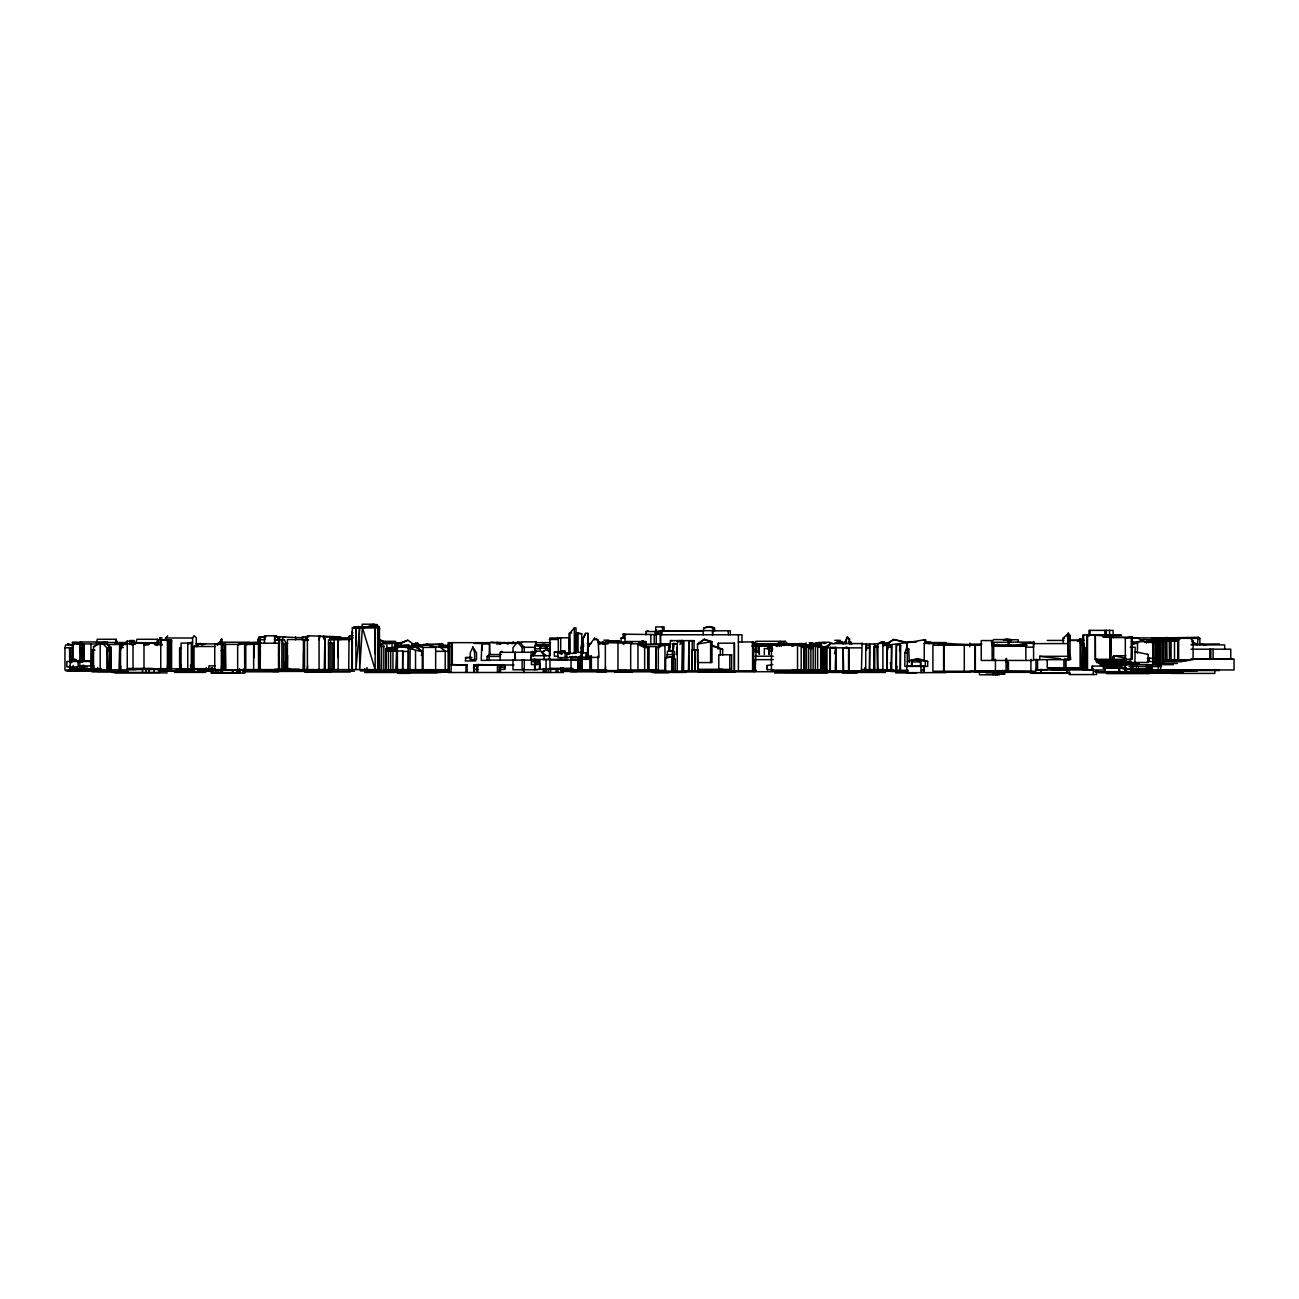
<?xml version="1.0" encoding="UTF-8"?>
<svg xmlns="http://www.w3.org/2000/svg" width="1299" height="1299" viewBox="0 0 1299 1299"><rect width="100%" height="100%" fill="white"/><g stroke="black" fill="none" stroke-linecap="round" stroke-linejoin="round"><path stroke-width="1.5" d="M1025.837 660.444L1025.853 643.281L1025.837 647.129L1033.549 647.178L1033.582 641.56L1033.647 643.638M1070.051 638.312L1070.051 635.487L1068.249 633.133L1068.622 659.665M1110.223 641.527L1110.19 636.266L1095.301 635.308L1095.301 659.86L1126.379 659.86M1110.905 637.582L1110.239 659.324L1110.336 637.549L1131.51 637.582L1110.19 636.851M1070.051 635.487L1070.051 659.665L1033.517 659.665M662.035 634.756L662.035 631.184L664.114 630.778L703.23 630.811M924.271 666.03L924.222 672.638L924.222 666.03L920.975 666.03M260.385 650.588L260.19 669.586L259.979 636.867L265.759 636.835M303.625 651.757L303.43 669.586L303.43 639.53L287.404 639.53L287.404 669.586L287.599 655.459M969.752 646.805L969.768 644.19L981.882 644.19M581.416 645.294L581.416 669.846L581.53 647.34M70.032 666.014L69.919 670.04L69.919 666.03M70.146 661.987L70.568 647.876L71.396 647.779L64.95 647.763L64.95 670.04L98.724 670.154M539.962 663.74L539.767 669.358L539.767 659.989M285.488 661.727L285.212 669.586L285.212 643.346L287.745 643.346M167.587 664.926L167.409 668.936L167.409 640.78L168.61 640.78L170.088 641.121L170.088 668.936M307.571 665.754L307.408 669.586L307.408 635.763L340.63 636.835L340.63 637.858M804.049 650.149L804.195 646.983L804.357 650.149M378.691 641.414L379.389 627.336L376.353 624.543L376.353 627.044L378.967 628.002L378.707 631.963M712.599 630.648L712.599 634.756L712.599 630.648L703.181 630.648L703.181 634.756M181.259 665.056L181.048 668.936L181.048 643.102L191.326 643.102L188.323 643.687M278.603 655.816L279.48 640.082L274.56 639.741L279.415 639.546L279.415 636.835L275.079 636.542L274.56 643.2L274.56 635.812M605.578 666.825L605.35 670.609L605.35 642.583L631.249 643.297M120.742 666.014L120.515 669.846L120.515 647.535L127.253 641.057L132.076 641.82M93.755 665.461L93.528 669.294L93.528 646.593L100.185 643.671L100.185 669.846L135.762 669.846M221.609 665.981L221.366 669.813L221.366 644.077M821.682 656.742L822.413 647.259L818.841 646.918L817.461 643.525L820.497 643.525L821.91 647.243L824.8 647.324L824.8 670.463L824.151 660.834M821.569 658.642L822.446 647.275L820.676 646.934L820.659 670.008M920.471 666.387L920.618 660.006L916.461 658.902L907.303 661.223L918.815 658.902L927.697 661.402L927.697 666.387L904.851 666.403L904.851 653.024L906.28 648.915L908.732 648.915L909.316 662.522M672.866 644.207L672.638 651.319M683.956 641.917L683.55 671.193M490.064 654.371L489.528 643.817L481.783 643.817L481.247 660.395L490.064 660.395M489.528 643.817L488.976 660.395M238.772 669.911L238.496 673.093L238.496 669.911M669.894 647.016L670.446 640.618L694.056 640.683L694.056 650.133L695.403 650.166L692.513 649.76M682.43 644.369L682.641 641.917L682.43 671.193M583.202 653.348L583.202 637.452L585.638 633.344L587.862 633.344L587.457 659.307M992.322 644.548L992.339 640.569L981.232 640.569L981.232 660.444L1033.598 660.444L1033.549 643.314L1025.837 643.346M383.79 642.356L386.956 642.81L386.956 648.38L385.917 648.623L386.095 669.975M1020.024 644.239L1026.096 644.093M120.515 650.685L121.132 645.733L119.67 645.733L119.053 669.846M900.467 670.3L900.467 644.97L896.407 644.937L895.969 670.3M535.302 648.769L535.302 645.424L542.381 646.269L543.112 644.694L549.25 644.694L547.561 646.431L544.508 646.431M1113.616 637.777L1113.795 636.526L1111.051 636.526L1110.856 637.76M676.097 654.517L677.25 647.097M897.024 666.403L896.407 670.3L896.407 644.937M899.525 650.815L900.467 644.97L900.142 670.3M500.212 667.118L500.456 665.575L504.889 665.575L504.889 669.375L500.212 669.375L500.212 667.118L504.564 667.329L504.889 665.575M655.849 670.349L655.995 646.577L646.951 646.561M869.34 669.602L869.697 645.733L866.108 645.83L865.735 647.909L865.735 669.602M338.13 639.725L338.471 637.809L330.19 637.793L329.865 639.758L338.13 639.725L338.325 657.473M669.943 646.593L670.349 644.515M1162.881 642.924L1163.384 640.017L1176.277 640.017M539.767 648.769L540.254 645.619L544.768 645.619L547.269 648.639M799.275 646.106L806.5 646.123L806.241 647.503L802.636 647.503M866.092 645.912L866.709 649.792M1009.453 642.291L1008.755 645.7L1009.437 642.128L1030.692 642.112M395.87 669.618L396.715 646.853L414.787 646.707M1154.161 642.729L1154.308 639.66L1151.547 639.66L1151.385 642.729M170.802 643.898L171.598 640.05L160.767 639.579L160.767 668.936M115.01 644.353L116.147 639.287L97.246 639.287L96.467 642.615M64.95 647.763L65.599 644.905L72.89 644.905M513.673 642.258L513.381 643.508L511.871 643.281L513.673 642.258L514.583 643.508M1067.129 636.137L1067.583 634.156L1068.2 659.665L1064.401 659.21M108.337 651.091L108.937 648.542L107.476 648.542L108.337 669.846M834.478 653.689L835.858 647.828L861.416 647.892M534.603 654.842L534.603 647.275L536.049 641.885L521.078 641.885M835.842 647.876L835.858 671.274L835.858 647.324L830.321 647.357L829.785 648.298L829.785 671.274M886.844 670.3L887.282 645.587L891.65 645.587L891.65 670.3L890.302 662.701M1082.278 668.352L1082.749 643.736L1080.638 641.69M755.125 671.567L755.986 652.991M421.347 655.378L422.305 651.822L415.55 646.918L402.398 646.967M891.163 670.3L891.65 645.587M324.279 669.586L324.88 637.76L325.253 669.586M319.067 639.66L320.236 635.844M422.435 646.171L422.678 645.359M348.733 641.316L349.447 638.799L338.162 639.595L338.13 669.586M80.473 642.42L72.435 642.42L71.607 662.75M135.291 644.353L136.98 639.287L157.764 639.303L158.9 642.664M156.059 644.353L157.764 639.303M78.33 662.685L79.125 660.347L81.967 660.347M907.303 666.403L907.303 653.024L908.732 648.915M355.991 645.522L356.121 626.897L361.853 627.774L373.04 625.728M375.232 653.527L375.151 627.449L376.353 627.044L378.967 627.709L378.967 669.586M402.576 669.618L402.722 651.026L397.413 650.961L396.715 646.853M777.192 646.399L778.426 642.973L779.968 643.021L781.186 646.415M384.942 642.615L386.274 641.771L385.024 644.207M584.014 637.452L585.638 633.344M157.065 645.002L160.021 637.858L162.05 637.825M549.298 659.356L549.915 638.004L560.746 638.004M769.95 647.649L771.086 645.035L804.049 645.116L804.049 670.252M844.399 643.541L847.224 637.111L849.546 639.14L849.546 642.973M845.552 641.868L847.646 637.111M156.643 644.272L157.829 641.609M472.933 647.016L470.206 652.942L470.206 659.567L476.522 659.567L476.522 652.942L472.933 647.016L474.638 652.942L474.638 659.567M412.416 646.918L408.292 648.185L408.292 669.618L408.454 651.108M410.419 646.853L409.705 648.38L408.454 648.055M401.099 646.658L402.966 647.113M257.933 639.563L259.199 636.965L262.723 636.932M874.081 669.602L874.081 646.934L877.913 646.934L876.906 645.814L874.503 646.934L874.503 669.602L874.519 643.979L883.499 643.086L885.869 644.953M535.042 652.504L535.042 648.769L540.465 648.769L540.254 645.619M922.631 669.407L920.975 672.638L920.975 666.176L906.702 666.176L906.702 672.638L945.916 672.638M439.241 647.081L441.059 643.638L442.683 643.703L444.485 647.081L441.66 647.081L441.059 643.638M776.266 646.48L777.354 644.434L752.624 644.434M1019.812 646.123L1025.658 645.635M352.873 635.682L351.85 637.436L351.85 669.586M217.339 645.506L221.804 639.157L219.401 643.151L217.03 643.849M165.59 640.05L165.59 637.988L167.717 635.796M191.667 665.153L192.593 668.936L192.593 637.988L194.022 635.649L196.279 637.712L196.279 645.522M196.88 646.805L198.715 643.866L219.109 643.866M860.376 671.177L835.225 671.177L835.842 647.357M1168.11 641.268L1176.553 640.764M533.353 655.751L536.552 651.108L540.92 651.172L546.067 655.751M861.416 671.274L862.114 643.086M588.106 647.081L594.439 638.28L598.157 639.676L598.985 657.391L588.106 657.391L588.106 647.081L589.454 646.106M594.893 640.017L595.981 638.523M778.182 645.603L780.244 641.3L783.979 645.603M753.875 644.142L755.986 641.3L785.229 641.316L788.866 644.84M254.019 643.719L261.213 643.005M624.105 643.817L625.891 641.527L645.879 641.527L646.366 644.401M645.879 641.527L643.184 644.97L643.184 640.78L639.27 643.492M375.184 625.339L377.278 625.988L355.91 627.482L358.573 626.573L360.732 627.774M524.26 651.53L524.26 647.487L519.632 642.112L517.489 642.112L512.991 647.616L512.991 651.643M569.936 632.97L574.32 627.953L576.025 627.953L576.025 653.332L569.936 653.332L569.936 632.97L571.641 632.922M385.235 642.859L386.956 642.81M348.733 669.586L349.058 636.299L352.678 635.455M679.848 644.499L682.689 640.521L677.51 640.699L677.51 641.836L682.186 641.885L682.43 640.618L682.186 671.193M1077.602 641.479L1080.119 638.686L1083.382 639.465M874.081 646.934L875.039 645.879M991.283 642.291L993.8 639.546L1018.254 639.758L1018.254 642.372M422.305 651.822L408.292 648.185M1175.66 641.138L1177.608 638.231L1190.485 638.085L1193.099 641.089L1193.099 659.795L1165.235 659.795L1165.235 640.813L1177.836 640.813L1177.836 659.795M1178.631 659.795L1178.631 640.147L1180.531 638.231L1184.542 638.215L1175.205 638.475M1197.337 644.905L1198.263 637.289L1199.886 638.442L1199.886 644.905M599.57 643.995L602.963 641.868M1164.635 637.906L1198.263 637.289M581.53 645.489L583.397 643.654L583.397 646.934L583.348 643.59L581.968 646.934M1002.487 646.139L993.378 645.798M927.697 661.402L913.814 660.006L911.882 661.922L911.882 666.387M1077.602 641.17L1080.119 638.686M475.872 660.947L465.351 660.947L465.789 657.359L471.846 657.359M862.439 643.573L830.694 643.573L828.389 646.48M928.899 643.849L930.766 642.112L925.911 642.015M640.943 642.875L643.184 640.78M375.72 626.8L374.437 624.624L373.04 625.923L362.161 627.709L362.161 624.202L374.973 624.202M770.404 651.351L772.548 649.175M677.25 643.703L673.223 643.703L677.25 643.703L677.25 671.193M767.888 648.932L770.112 646.902M771.574 647.487L772.207 646.902L767.173 646.577L770.323 647.503M411.539 646.837L415.599 643.2L417.547 643.2L421.672 646.464M416.118 644.466L417.547 643.2M646.025 634.773L646.025 631.525L648.087 630.811M646.025 631.525L655.248 631.525L656.791 630.145M561.882 659.356L531.323 659.372L531.323 655.751L536.552 651.108M1063.15 642.307L1063.15 638.118L1067.583 634.156M632.467 642.274L630.681 643.784L637.955 643.784L639.822 642.226L642.161 644.84L642.161 640.78M911.589 666.387L911.589 661.922L913.814 660.006M623.211 644.19L625.972 641.868L598.271 642.469M611.569 641.836L606.048 641.868L603.272 644.174L603.272 642.729L598.027 642.632L605.35 644.125M704.643 639.335L697.498 644.077L697.498 662.571L711.982 662.571L711.982 641.609L704.042 639.335L697.498 644.077L711.982 641.609M194.022 668.936L194.022 646.512L195.126 645.619L196.198 646.48M785.229 641.316L782.81 643.216L782.81 644.84M90.93 669.294L90.93 644.028L99.033 643.914M500.229 660.119L500.229 652.358L501.593 651.286L502.518 652.001M253.646 669.586L253.646 643.719L254.555 643.021M259.784 643.719L260.79 642.94M74.027 659.405L72.111 660.882L75.115 659.405L76.771 660.477L74.027 659.405L75.115 659.405M500.229 652.358L531.096 652.26L532.363 651.286L533.256 655.979M538.63 660.119L487.093 660.119L487.093 656.433L489.593 654.517L501.382 654.517M223.136 650.231L221.366 650.653L224.045 650.653L224.045 669.813M866.287 671.274L825.628 671.274L825.628 646.756L830.694 643.573M254.019 644.288L245.787 644.548L245.787 669.586L379.714 669.586L379.389 627.336M388.417 669.894L388.417 651.091L393.353 647.681L391.08 647.681L386.144 651.205L388.417 651.205L394.149 646.918L398.533 646.983L392.947 651.01L390.69 650.994L390.69 669.894M396.455 646.918L390.69 651.124L388.417 651.091M887.623 643.898L893.647 639.498L907.563 642.502L882.898 645.733L893.647 639.498L906.686 642.778L906.686 650.637M1146.351 642.632L1151.223 640.001M390.69 650.994L396.26 646.983M665.624 657.749L673.142 656.758L665.624 657.749L665.624 671.193M378.058 646.285L382.669 643.07L384.666 643.07M378.707 647.243L383.173 644.109M1137.973 642.144L1135.976 643.525L1131.997 643.525L1131.445 641.706L1137.973 642.144L1143.51 639.498L1150.053 639.952M1144.971 642.534L1149.242 639.546M390.999 642.908L398.127 643.801M399.296 646.886L392.947 651.189L395.87 651.189M499.287 644.012L501.138 643.054L499.677 643.947M1155.412 641.057L1157.831 639.498L1155.087 639.498L1164.31 639.611L1161.566 639.611M802.977 645.035L806.273 642.94M542.917 651.919L545.759 649.597L550.159 651.14M1134.92 651.676L1148.17 654.452L1148.17 662.458L1129.919 662.458M656.239 644.125L656.239 634.237L660.899 634.058L656.628 634.61L656.628 631.996L662.49 631.087L662.49 626.914M656.628 631.996L662.035 631.346M1148.689 642.729L1151.547 641.138M673.986 643.249L673.223 651.319L669.196 651.221M398.436 643.849L404.898 641.446M179.603 668.936L179.603 648.282L181.048 647.519M389.197 644.012L392.46 642.339M348.733 640.017L353.052 637.874M349.058 640.017L352.224 638.442M1146.497 642.729L1151.304 640.342M377.96 646.204L382.393 644.028L380.217 644.028M607.494 640.586L613.388 641.105L609.328 641.82M656.239 634.237L660.899 634.058M397.932 643.833L407.837 640.228L414.04 644.645L412.189 644.726M400.011 643.784L407.837 640.228M833.99 643.687L838.634 641.576L841.898 641.576L845.34 643.33M849.075 643.054L850.472 643.265L851.04 642.015L848.182 642.015M101.062 643.947L103.774 642.729L105.057 642.729L105.057 643.914L107.557 641.982L80.554 641.982L78.07 643.914L78.07 642.778L76.787 642.778L76.787 643.849L81.285 644.921M102.426 643.914L105.057 642.729M498.426 643.817L501.17 642.583L492.954 642.518M100.185 643.882L105.804 643.021L110.496 647.746L110.496 669.846M105.804 643.021L103.774 643.898L103.774 641.95L111.081 647.552L111.081 669.846M354.383 627.303L352.678 627.709L365.798 627.32L353.783 627.677L356.9 627.563L355.91 627.222L355.91 669.586L359.742 627.774L355.91 627.482M569.043 637.809L569.043 654.355L569.043 633.457L570.781 632.759M703.636 631.087L703.636 628.278C706.396 626.264 716.025 625.144 714.677 630.713L713.703 629.95L713.07 630.859L713.07 628.034L707.809 626.654M709.416 626.654L703.636 628.278M355.91 627.222L358.573 626.573M439.241 644.613L440.816 643.995L422.857 644.613L439.241 644.613L439.241 646.87M1005.897 639.433L1010.557 639.66L1003.169 639.628L1004.306 639.822M500.456 643.882L503.866 642.583L512.342 643.476M791.838 646.35L801.775 643.411L808.644 646.447L808.644 670.349M446.028 646.983L449.016 645.863L441.465 645.879M196.88 644.889L200.793 643.573L205.242 644.207L201.54 644.986M1167.59 640.943L1164.959 638.962L1154.161 641.04L1155.233 640.683M1154.405 640.959L1154.308 639.66M189.086 643.102L192.593 642.388L188.063 643.817M217.29 643.849L218.102 643.606M813.856 644.028L808.238 644.791L820.497 643.525M1002.747 646.415L1006.822 645.262L1002.747 646.123M1004.906 646.415L1008.982 645.262M77.875 643.622L81.464 643.606M413.066 646.61L416.183 645.782L423.036 647.389L435.652 647.389L435.652 669.618M245.787 644.548L257.511 643.395M815.951 644.434L815.951 643.167L818.597 642.502L829.071 642.242L832.545 643.622M824.703 642.502L815.951 643.167M353.783 627.677L356.9 626.897M924.222 643.378L951.858 643.671M1095.301 659.324L1131.965 659.324L1131.965 636.575L1125.324 638.182L1125.324 659.324M356.121 626.897L352.338 627.758L352.338 669.586M944.357 644.564L944.438 643.443L969.752 644.564L969.866 642.989L969.915 644.677L980.875 644.677M237.652 669.813L237.652 644.694L244.602 643.151L246.631 643.167L246.631 644.369L249.343 642.209L222.356 642.209L219.547 644.369L241.176 644.369M246.631 643.167L237.652 644.694M658.333 670.349L658.333 646.074L665.624 644.629M664.455 645.554L658.333 646.074M668.676 651.075L668.676 644.629L665.397 644.418L669.943 645.294L669.894 651.319M1166.794 637.289L1168.402 638.442L1167.168 638.199L1199.886 638.442M387.508 648.266L390.577 647.714L386.095 648.639L385.868 669.975M773.197 669.683L767.092 669.683L767.092 665.526L772.791 664.438M1131.965 636.575L1131.526 659.324M445.313 645.473L442.813 645.83L448.09 645.944M843.132 671.274L843.132 647.925L846.639 647.373L849.189 647.957L849.189 671.274M906.783 650.604L906.783 642.81L924.466 639.741L925.602 639.936L925.602 643.265M1136.511 643.005L1131.478 643.931L1137.648 643.005L1136.511 643.005L1137.356 643.801M70.844 644.71L67.694 643.752M806.582 646.74L813.71 645.473L820.659 646.999L816.811 645.473L808.238 646.999M540.725 645.749L542.771 646.204L542.381 644.872L536.487 644.872M442.18 646.269L446.028 645.652M1084.162 647.698L1084.665 668.871M608.078 641.868L611.569 641.365M306.158 639.514L303.755 639.887M558.067 656.206L554.364 656.206L554.364 651.984L558.294 651.887L558.294 637.809L569.433 637.809L569.433 654.355M1006.822 645.603L1010.849 645.083M998.606 645.083L992.615 644.97M354.919 627.661L361.853 627.563M932.731 643.086L930.539 643.297M69.643 662.019L69.643 647.957L72.728 647.6M449.454 646.155L441.66 647.064L444.485 647.064M554.364 651.984L565 651.108L565.195 657.554M562.158 651.448L565 651.108M847.224 637.111L849.546 639.14M823.647 670.463L823.647 647.275L820.676 646.934L824.8 647.324L818.841 646.918M752.478 645.863L771.655 645.506L759.152 646.22L759.152 654.193M759.152 646.22L759.428 654.176M752.527 646.301L759.428 646.188M712.81 630.876L730.314 630.713L730.314 634.756M937.992 643.46L940.379 643.249M824.037 647.535L827.544 647.211M691.929 671.193L691.929 650.198L698.245 649.841M385.316 642.583L385.933 643.395M696.264 650.133L698.326 650.003M767.092 665.526L767.352 669.683M807.393 646.529L815.399 646.171L815.35 670.333M807.507 646.675L815.399 646.171M566.867 657.57L566.867 652.975L568.783 652.861M615.953 641.057L619.493 640.862L613.891 641.527M476.636 672.492L476.636 664.633L477.74 664.568L500.456 664.926L500.456 672.492M575.473 656.515L577.438 657.326A35.089 8.314 6.8 0 1 580.491 657.18L589.454 657.57L557.888 657.554L557.693 651.968M133.943 643.281L136.72 643.151M1084.438 668.871L1084.876 647.665L1084.876 669.505M836.572 642.339L840.274 642.242M569.611 656.709L575.749 657.554M1192.044 641.105L1193.099 641.089M1018.757 645.847L1020.04 645.879L1017.734 645.392M1175.66 640.196L1178.631 640.147M1051.589 669.505L1085.704 669.505L1085.704 648.25L1084.876 648.25M132.677 645.327L129.673 643.784L129.673 641.544L132.254 641.511L134.56 643.541M110.496 647.746L106.843 647.714L102.199 643.021M1005.182 639.287L1011.921 639.758M123.291 647.519L120.515 647.535M906.783 642.81L907.774 642.81M1079.68 642.875L1084.162 643.541L1084.162 668.871L1049.933 668.79M821.91 647.243L824.54 647.243L823.241 646.886M923.508 639.741L925.602 639.936M849.221 643.654L852.193 643.638L849.091 643.314M861.416 644.06L874.503 643.995M160.767 639.579L171.013 640.894L171.013 668.936M549.298 639.498L558.391 639.449M1131.445 638.085L1137.356 638.053L1143.932 641.17M1184.201 638.053L1165.885 638.199M1174.962 639.79L1168.223 639.806L1174.637 639.806M804.828 645.018L808.53 645.002M524.26 647.324L534.603 647.275M363.265 627.563L357.193 627.303L363.265 626.621M606.048 641.868L613.388 641.803M907.287 642.079L916.607 642.047M517.489 642.112L522.117 647.487L524.26 647.487M532.2 651.984L533.256 651.968M375.151 627.449L359.32 627.466L359.742 669.586L362.356 627.466L375.151 669.586L375.151 625.988M621.101 641.836L621.101 638.036L623.082 638.036L623.082 634.156L626.118 634.708L624.088 634.773L624.088 638.199M623.082 634.156L656.628 634.61M304.502 669.586L304.502 639.595L305.622 639.595M279.48 640.082L278.96 669.586M385.982 642.745L390.853 642.745M123.778 643.541L126.766 643.265L116.082 643.281M1033.517 643.622L1068.2 643.573L1068.233 641.56L1068.249 642.664M757.707 644.125L778.182 644.077M782.225 644.661L783.508 644.661M648.331 670.349L648.331 647.584L644.645 647.584L637.955 644.401L641.625 644.401L648.948 647.6L648.948 670.349M886.844 647.34L891.163 647.324M374.437 624.624L375.72 625.923M378.983 626.8L379.405 671.339M362.291 627.19L363.606 627.19L359.076 627.709M363.265 627.303L352.338 627.758L378.951 627.709M713.07 628.034L714.677 628.034M658.203 631.087L703.181 630.648M576.561 652.39L576.561 633.051L581.725 633.766L581.53 669.846M1083.269 634.967L1083.269 642.745L1083.171 634.967L1116.279 635.049M1090.04 630.372L1090.04 634.967L1121.589 635.308L1109.541 634.594L1118.017 635.292M1095.301 635.308L1095.43 659.324M1110.19 636.266L1110.336 659.324M349.058 636.299L351.185 636.299L351.185 637.858M275.356 636.835L285.033 636.916M308.756 636.737L302.099 636.835L302.099 639.855M322.282 636.883L330.19 636.883L329.865 639.839L330.222 637.777L336.814 638.962M303.755 637.858L282.857 636.916L282.857 640.163M339.526 637.858L349.463 637.858M1130.244 637.906L1168.402 637.939M165.59 637.988L192.593 637.988M1151.791 638.069L1197.337 638.215M1064.514 638.442L1063.15 638.118M1164.959 638.962L1167.281 641.284M277.84 639.546L281.867 639.546L281.867 669.586M348.733 639.611L338.13 639.611L338.471 641.316M307.408 639.985L308.545 639.985L304.502 639.595M603.873 640.196L608.711 640.196M834.737 640.31L840.291 640.31M1069.126 640.293L1084.113 640.293M129.673 640.537L133.992 640.537L133.992 644.353M1047.221 640.439L1063.897 640.439M1069.174 640.439L1080.93 640.439L1080.93 667.962L1047.221 667.962L1047.221 660.103M1151.385 640.423L1154.161 640.407M1163.384 640.017L1176.391 640.586M694.056 640.683L690.078 640.683M167.409 640.78L170.088 641.121M383.367 641.3L395.481 641.3L395.984 644.174M615.953 641.527L609.328 641.138M1137.356 641.657L1163.433 641.479M738.4 641.966L753.68 641.966L753.68 671.128L591.11 671.128M846.234 642.177L843.782 642.778M992.111 642.291L1010.46 642.291L1007.91 639.53L1008.414 645.7M107.655 642.502L126.945 642.502M924.985 642.567L945.981 642.567M1030.692 642.372L1034.394 642.372M72.435 642.42L81.951 642.615M115.952 642.745L126.019 642.745M134.593 642.648L158.965 642.729M385.04 642.761L400.92 642.761L400.92 646.74M521.987 642.648L448.123 642.648L448.123 672.492L563.474 672.492L563.474 668.514M535.724 642.648L544.979 642.648M550.597 642.648L542.008 642.648M133.034 668.449L133.034 643.086L143.994 643.086L145.569 644.872L143.994 644.515L151.626 643.021L162.31 644.742L155.848 644.661M258.566 642.989L260.45 642.989M879.098 642.989L889.718 642.989M132.433 643.232L137.207 643.151M222.291 643.297L218.232 644.077M278.96 643.2L259.573 643.2L259.573 669.586M334.07 643.232L328.533 643.232L328.858 646.983M378.496 643.119L380.558 643.119M486.816 643.249L478.665 643.395M752.267 643.232L757.203 643.232M824.784 643.151L826.018 643.151M945.802 643.346L924.271 643.265L924.222 660.363M196.198 643.573L200.793 643.573M474.005 643.395L488.944 643.395M587.262 643.59L591.159 643.59M598.953 643.59L604.798 643.59M823.387 643.378L824.816 643.525M991.689 643.492L995.278 645.765M91.092 643.914L73.199 643.849L73.199 661.467M127.253 643.784L133.034 643.784M253.646 643.719L258.631 643.719M671.063 643.784L643.249 644.531L670.3 644.531M1022.492 643.866L1026.405 643.866M777.516 643.931L804.227 643.931M884.716 643.963L886.616 644.044M1191.492 644.288L1197.337 644.288L1191.849 641.69M1198.88 644.142L1219.388 643.931M143.751 644.548L149.044 644.548L145.569 644.515M411.588 644.207L416.752 644.19M779.644 644.304L799.502 644.304M105.04 641.95L107.785 644.499L126.035 644.499M154.386 644.613L157.958 644.629M254.019 644.548L253.841 658.025M785.944 644.515L800.216 644.515M411.945 644.905L433.07 644.905L426.267 644.353L429.482 645.002M801.921 644.807L805.851 644.807M975.338 644.905L981.005 644.905M1191.037 644.905L1224.681 644.905L1224.681 649.191M401.212 645.262L409.12 645.262L399.881 645.83M980.469 645.213L932.909 645.213L932.909 671.242L1035.985 671.242L1035.985 659.226M992.339 645.213L1027.087 645.213M76.787 642.778L84.062 645.294L84.062 661.305M441.433 645.473L448.999 645.376M668.676 645.294L669.943 645.294M993.638 645.473L1025.853 645.473M401.034 645.619L394.604 645.619L394.604 642.761M550.386 645.733L546.749 645.733L546.749 648.639M751.845 645.928L755.677 645.928M993.573 645.944L1001.886 646.123M1004.776 646.025L1021.079 646.025M401.683 646.22L417.807 646.22M992.355 646.139L1025.22 646.236M1082.749 646.204L1079.696 642.583M377.944 646.35L383.838 646.529M401.082 646.431L412.156 646.431L412.79 647.763M443.868 646.512L448.675 646.512M813.434 646.529L806.5 646.447L799.664 643.411M815.399 646.529L817.672 646.529L817.672 669.927M449.746 646.853L440.182 646.853L445.216 651.319L445.216 669.699L392.947 669.618L392.947 651.01M430.586 646.934L440.117 646.934L445.216 651.367M802.636 647.308L806.241 647.308L806.241 670.252M1130.195 647.243L1135.147 647.243L1134.92 662.458M405.613 647.454L414.219 647.454M444.339 647.519L448.382 647.519M580.702 647.633L581.968 647.633L581.968 669.846M69.643 647.957L69.919 662.019M865.735 647.909L869.34 647.909M179.603 648.282L180.821 648.282M539.767 648.25L547.269 648.25M808.644 648.396L813.142 648.461L808.059 647.146M829.785 648.298L835.257 648.298M546.067 648.639L550.386 648.639M772.58 648.591L764.299 648.591L764.299 654.501M1191.037 649.191L1230.77 649.191L1230.77 658.999L1231.777 658.999M92.018 669.294L92.018 649.597L94.713 650.149M94.681 650.149L92.018 649.597M221.366 650.653L224.045 650.653M108.077 650.945L109.522 650.945L108.937 648.542M669.196 650.718L673.158 651.254M435.652 651.367L449.032 651.319M542.917 651.27L544.427 651.27M402.576 651.432L408.292 651.432M545.759 649.597L550.159 651.919M904.851 653.024L907.303 653.024M1070.084 654.761L1070.749 659.405L1064.514 659.405M531.323 655.751L549.477 655.686M1113.584 659.324L1113.584 655.751L1125.892 655.751M1039.671 659.665L1039.687 656.32L1068.2 656.32M487.093 656.433L500.229 656.433M465.351 657.781L471.423 657.781M1147.634 657.879L1148.884 657.879L1148.884 661.532M1147.326 658.203L1158.399 658.203M673.548 658.837L675.269 658.837L675.269 671.193M560.21 659.307L567.663 659.307M583.202 659.307L588.268 659.307L587.862 633.344M1210.847 649.191L1210.847 658.82L1230.77 658.999M542.917 659.632L551.604 659.632M558.018 659.778L566.851 659.778M773.214 659.632L754.67 659.632L754.67 671.567M551.523 659.957L580.604 660.136M1162.881 660.444L1190.225 660.444M1147.634 661.207L1148.884 661.207M1166.811 660.98L1186.231 660.98M87.406 661.5L66.85 661.5L66.85 666.907L87.406 666.907M1095.983 661.386L1130.747 661.386M1147.326 661.532L1158.399 661.532M1163.644 661.711L1181.96 661.711M911.589 661.922L920.471 661.922M1006.076 662.295L1008.446 662.295L1008.446 671.242L1007.293 665.867M1097.411 662.23L1129.123 662.23M1098.126 662.506L1128.912 662.506M1114.022 662.636L1096.697 662.636L1096.697 658.804M1122.742 662.587L1128.474 662.587M1082.278 663.01L1081.905 668.352M1098.84 663.123L1127.841 663.123M1127.175 663.513L1130.633 663.513M1158.562 663.448L1177.446 663.448M1099.539 663.805L1139.418 663.789M1121.346 664L1127.175 664M1131.478 664.374L1137.648 664.374M467.072 664.958L451.11 664.617L467.072 664.958L467.072 672.492M1137.356 664.666L1173.306 664.666M473.859 672.492L473.859 664.926L514.014 664.991M1100.253 664.991L1126.558 664.991M1126.964 664.796L1138.103 664.796M1100.967 665.12L1126.347 665.12M215.163 665.835L208.895 665.835L208.895 668.693M1103.955 666.095L1092.021 666.095L1092.021 669.959M477.821 666.176L473.632 666.176L473.632 669.456L477.821 669.456M1101.925 666.257L1121.362 666.257M1128.993 666.549L1161.533 666.549M1119.332 667.248L1123.083 667.248M1147.407 667.507L1148.722 667.507M72.111 667.832L76.771 667.832M1102.867 667.978L1125.86 667.978M1103.809 668.027L1123.18 668.027M127.253 668.449L152.551 668.449M572.664 668.352L549.948 668.352L549.948 658.366M1048.504 668.352L1082.749 668.352M71.607 668.676L98.513 668.676M135.291 668.806L169.276 668.693M175.998 668.741L215.163 668.693M288.037 668.66L290.278 668.628M1124.918 668.774L1147.407 668.774L1147.407 664.844M95.704 668.823L101.273 668.823M134.852 668.871L138.668 668.871M140.308 669.017L148.005 669.017M156.059 668.839L215.553 668.936M554.933 668.904L573.086 669.017M1050.891 668.823L1084.876 668.871M1122.856 669.017L1129.821 669.017M101.062 669.294L73.199 669.294L73.199 665.38M136.103 669.099L168.805 669.18M192.366 669.082L209.301 669.082M274.609 669.277L299.192 669.277M722.666 669.31L698.245 669.31L698.245 661.256M136.476 669.537L161.985 669.537M558.554 669.358L535.042 669.358L535.042 659.989M861.416 669.602L884.132 669.602M1128.311 669.407L1137.486 669.407M1148.17 669.407L1152.067 669.407L1152.067 665.429M274.738 669.894L214.741 669.813L214.741 644.077L224.987 644.077L224.987 669.813M288.443 669.683L295.831 669.683M303.755 669.813L333.405 669.764M386.144 669.894L404.395 669.635M422.971 669.797L449.454 669.699M537.51 669.781L512.991 669.781L512.991 659.697M566.705 669.651L569.92 669.651M606.633 669.846L571.057 669.846L571.057 658.366M702.11 669.862L710.683 669.862M815.35 669.651L821.228 670.333M865.475 669.781L888.484 669.781M1035.563 669.862L1039.882 669.781M1041.002 669.699L1047.303 669.699M1063.183 669.667L1091.225 669.667M1131.461 669.829L1180.661 669.862M214.238 670.008L251.909 669.927M256.65 669.959L273.651 669.959M383.79 669.975L401.553 669.975M581.449 670.105L562.532 670.105L592.003 670.284M617.983 669.959L646.61 669.959M647.584 669.927L657.326 669.927M752.478 670.138L755.742 670.138M823.647 670.008L771.411 670.089L771.411 645.116M865.702 670.024L893.55 670.008M1036.342 669.927L1064.855 670.057M1083.171 669.959L1104.962 669.959M1131.234 669.959L1234.05 669.959L1234.05 658.999L1190.956 658.999L1209.807 659.015L1209.807 649.191M69.156 670.17L98.903 670.268M242.913 670.414L333.811 670.398M375.005 670.414L380.753 670.414M400.871 670.203L440.442 670.203M665.916 670.349L637.955 670.349L637.955 643.784M752.527 670.219L756.213 670.219M792.13 670.252L827.658 670.316M865.215 670.43L907.904 670.3M1132.533 670.43L1156.337 670.349M67.499 670.609L98.789 670.576M215.829 670.479L223.428 670.479M319.473 670.511L332.365 670.511M372.975 670.609L380.542 670.609M381.63 670.511L402.966 670.511M419.22 670.463L440.296 670.56M562.727 670.641L591.954 670.641M626.621 670.609L598.027 670.609L598.027 656.157M811.274 670.463L827.544 670.463M865.686 670.479L892.299 670.657M1148.024 670.609L1153.837 670.609M1171.584 670.528L1219.388 670.528M65.811 670.901L98.627 670.82M158.381 670.885L193.876 670.885M197.594 670.933L213.263 670.933M256.569 670.966L294.5 670.966M360.391 670.933L366.237 670.933M368.104 670.836L380.51 670.836M402.398 670.869L424.042 670.869M436.269 670.771L440.036 670.771M562.191 670.804L592.182 670.722M685.271 670.95L694.868 670.95M731.126 670.95L755.677 670.95M802.246 670.966L836.41 670.966M1132.533 670.755L1197.321 670.95M161.677 671.242L181.34 671.242M204.154 671.128L213.345 671.145M328.192 671.015L242.767 671.145L254.474 671.307M332.706 671.193L354.432 671.193M446.612 671.047L449.389 671.047M555.728 671.015L558.424 671.015M568.459 671.128L560.73 671.047L560.73 667.881M776.266 671.031L812.914 671.031M867.651 671.08L908.212 671.08M1096.372 671.096L1097.947 671.096M1155.607 671.015L1192.109 671.161M128.26 671.421L97.75 671.421L97.75 667.621M178.483 671.469L206.33 671.469L206.33 667.605M272.644 671.469L310.51 671.372M366.951 671.421L412.79 671.388M438.948 671.323L449.454 671.307M564.594 671.453L576.821 671.453M619.412 671.437L653.592 671.372M685.791 671.307L754.816 671.437M970.077 671.307L1031.162 671.502M1095.187 671.502L1098.077 671.502M305.882 671.729L330.92 671.729M404.898 671.583L449.016 671.713M596.679 671.615L653.202 671.697M707.387 671.632L795.232 671.762M833.016 671.762L850.764 671.762M864.062 671.632L883.044 671.632M890.968 671.518L907.416 671.745M974.282 671.534L1025.512 671.713M1095.025 671.697L1132.955 671.632L1132.955 667.621M91.969 671.892L112.997 671.892M244.764 671.81L278.538 671.81M304.534 672.021L350.275 672.021M439.094 671.81L449.698 671.81M570.634 671.827L606.471 671.827M685.028 671.892L704.675 671.892M726.011 671.892L730.46 671.892M834.153 671.794L853.573 671.794M939.518 671.908L1031.601 671.843M1095.317 671.875L1109.979 671.875M1151.369 671.859L1176.65 671.859M614.8 672.168L632.11 672.168M698.44 672.151L726.466 672.151M727.781 672.135L735.348 672.135M905.159 672.184L907.287 672.184M944.357 672.135L969.98 672.135M1111.782 672.281L1152.181 672.281M112.055 672.427L159.761 672.427L159.761 668.53M174.439 672.379L205.583 672.379M440.702 672.492L364.775 672.46L364.775 668.612M652.049 672.411L685.791 672.411M784.645 672.362L885.512 672.444M1005.101 672.33L1029.522 672.33M1119.17 672.573L1145.085 672.573M213.101 672.606L238.431 672.606M399.881 672.768L437.146 672.768M654.306 672.703L668.514 672.703M1097.785 672.785L1129.286 672.785M1146.059 672.638L1183.097 672.638M114.913 672.882L167.246 672.882M774.675 673.012L827.398 673.012M842.434 673.012L857.015 673.012M895.612 672.898L916.461 672.898M1031.471 673.012L1070.116 673.126M1139.272 673.061L1179.086 673.061M397.819 673.369L410.029 673.369M1030.416 673.288L1069.873 673.288M1171.13 673.402L1214.792 673.402L1214.792 669.407M1106.553 673.629L1149.68 673.629M986.12 674.149L1004.809 674.149L1004.809 670.398M264.428 643.2L264.428 635.812L276.638 635.812L276.638 636.835L275.079 636.542L279.415 636.9M221.804 639.157L221.804 642.794L221.171 639.157M667.377 644.629L668.676 644.629M194.022 646.496L215.374 646.512M93.528 646.593L94.713 646.61M655.849 647.487L659.795 647.487M711.056 645.733L722.666 649.354L722.666 655.346M755.125 656.206L773.214 656.239M1152.911 639.546L1154.405 639.563M936.27 643.135L944.438 643.378M818.841 645.376L821.91 645.392M825.628 646.756L826.976 646.772M825.904 646.545L827.008 647.795L830.321 647.811M285.212 644.028L286.105 643.346M445.541 647.227L446.921 647.259L443.868 646.821M576.561 633.051L581.725 633.766M496.397 642.502L509.208 643.476M846.071 647.373L849.189 647.957M843.132 647.925L843.636 671.274M490.925 642.177L492.759 642.226M422.305 651.465L417.45 647.681L422.305 651.465L422.305 669.618M1167.168 638.312L1163.303 638.199L1164.846 638.54M755.823 651.757L755.823 650.555L756.083 651.757M670.446 640.618L672.541 640.683M1021.956 646.285L1017.848 645.506L1026.502 645.879M994.872 645.944L1001.545 646.204L997.194 644.418L997.194 646.041L997.194 644.418M1103.841 636.64L1109.346 636.9L1103.143 636.64M583.706 652.845L585.995 652.959L588.171 655.703M1102.656 636.737L1110.077 637.208M535.302 645.424L540.465 645.749L540.465 648.769M929.694 643.265L933.9 643.46M1147.326 654.371L1148.17 654.452M1153.155 669.635L1157.133 669.959M1213.071 659.015L1213.071 649.191M444.745 646.87L448.317 647.227M621.101 638.036L624.998 638.458M1039.671 656.32L1060.601 658.772M770.404 651.172L771.979 651.351L771.979 648.591M115.773 643.005L120.921 643.622M1199.886 644.077L1206.17 644.905M645.928 647.081L648.948 647.6L641.625 644.483L648.331 647.584M1080.411 642.875L1084.162 643.541M607.802 640.651L612.608 641.527M478.129 664.926L476.636 664.633M473.859 664.926L474.167 672.492M164.323 639.579L171.013 640.894M1113.584 655.751L1126.136 658.252M821.195 646.48L824.8 647.227M602.216 642.615L607.25 643.654M1016.662 645.392L1019.066 645.895M391.08 647.681L392.087 647.892M602.216 642.729L608.078 643.817M79.564 644.255L84.062 645.294L78.07 642.778M397.867 643.849L392.103 642.339M752.868 643.216L760.029 644.953M103.774 643.687L98.708 643.005L100.185 643.671M429.758 645.782L435.652 647.389M754.898 651.757L754.898 650.036L756.603 650.507L756.603 651.757M375.297 627.044L377.668 627.709L377.668 669.586M821.91 646.837L823.647 647.324M817.12 643.736L809.277 642.761L812.297 643.898M768.602 646.48L770.551 647.048M561.33 654.014L558.034 652.959M503.866 642.583L506.902 643.59M844.058 643.102L845.763 643.671M613.388 641.105L614.768 641.576M704.042 639.335L710.618 641.592L710.618 662.571M993.686 643.46L992.16 642.859L993.686 643.46L993.654 660.444M711.576 645.018L722.666 649.354M566.867 652.975L569.595 654.095M565.292 652.959L567.907 654.03M574.483 656.726L575.749 657.245M357.566 626.573L359.742 627.498M333.502 639.205L330.19 637.793L330.823 643.232M753.323 649.744L758.145 651.757L755.823 650.555M73.442 669.488L76.722 670.901M753.241 648.98L756.603 650.507M754.898 650.036L756.083 650.572M378.61 639.011L385.933 642.55M379.828 640.472L384.358 642.648M838.634 641.576L843.262 643.931M1231.777 659.21L1230.77 658.642M1058.75 670.057L1057.906 670.057M598.985 641.446L594.439 638.28M222.259 650.231L222.843 669.813M415.599 643.2L419.967 646.658M133.034 643.086L133.878 643.784M376.353 625.988L377.278 626.8L377.278 624.543M129.673 641.544L132.189 643.784M107.785 644.499L111.081 647.552M1079.713 642.94L1082.278 645.473M1083.983 646.301L1085.704 648.233M588.804 656.515L589.454 657.326M379.714 628.992L376.353 624.543M506.854 642.664L507.909 644.109M540.92 651.172L544.102 655.751M544.768 645.619L546.311 648.639M876.906 645.814L877.491 669.602M357.193 626.638L357.647 627.709M286.105 644.028L284.465 639.676L281.818 639.676L283.474 644.012L283.474 669.586M1150.264 665.851L1151.515 669.407L1151.515 665.445M116.147 639.287L117.641 643.866M1149.112 665.591L1150.248 669.407L1150.248 665.591M259.199 636.965L259.979 639.563M1018.254 645.083L1018.481 645.895M778.426 642.973L779.384 646.399M536.049 641.885L536.487 643.492M73.913 642.615L74.4 644.483M160.021 637.858L161.855 645.002M352.678 633.279L352.224 631.379L352.224 640.017M190.401 665.153L191.326 668.936L191.326 642.388M324.279 639.66L323.565 635.844L324.734 639.66L324.734 636.819M119.67 645.733L120.239 648.899M887.964 649.386L887.282 645.587L887.282 670.3M278.944 636.835L279.48 669.586M121.132 645.733L121.44 647.552M259.93 643.2L260.579 646.967M333.145 662.052L334.07 669.586L334.07 639.741M481.783 643.817L482.335 650.344M920.618 660.006L920.764 666.387M80.083 652.293L79.872 648.51L82.6 648.51L82.6 661.743M512.52 642.209L512.537 643.508M225.312 652.195L225.555 669.813L225.555 644.45L218.232 643.281L224.272 644.45L224.272 669.813M1068.249 633.133L1068.249 635.13M1174.507 640.813L1174.507 659.795M1170.724 640.813L1170.724 659.795M1170.594 640.813L1170.594 659.795M1169.279 640.813L1169.425 659.795M1166.843 640.813L1166.989 659.795M1165.544 640.813L1165.69 659.795M1163.644 659.454L1163.644 663.448M1163.417 640.586L1163.417 660.444M1162.914 641.479L1162.914 663.448M1161.111 641.479L1161.111 663.448M1160.673 664.487L1160.673 669.959M1160.104 641.479L1160.104 663.448M1159.179 641.479L1159.033 664.666M1158.805 641.657L1158.805 664.666M1158.562 641.479L1158.643 664.666M1158.399 641.657L1158.399 664.666M1158.302 666.338L1158.302 669.959M1157.912 658.203L1157.912 661.532M1157.1 641.657L1157.1 664.666M1156.873 641.657L1156.873 664.666M1155.915 641.657L1155.915 664.666M1154.908 641.657L1154.908 664.666M1153.074 641.657L1153.074 664.666M1152.96 641.657L1152.96 664.666M1149.485 665.543L1149.485 669.927M1148.722 665.916L1148.722 669.927M1148.592 658.203L1148.592 661.532M1147.878 657.879L1147.878 661.207M1146.432 664.844L1146.432 668.774M1139.255 668.644L1139.255 670.674L1136.528 670.674L1136.528 667.946M1138.46 667.946L1138.46 670.674M1137.599 641.657L1137.356 653.17M1137.323 668.644L1137.323 670.674M1131.835 667.621L1131.835 671.632M1131.332 636.851L1131.332 659.324M1130.926 668.206L1130.926 671.632M1130.439 658.658L1130.439 662.458M1126.574 668.206L1126.574 671.632M1126.071 668.206L1126.071 671.632M1125.161 664.114L1125.405 671.632M1124.918 664.731L1124.966 671.632M1121.362 664.114L1121.362 667.978M1119.673 667.621L1119.673 671.632M1119.365 667.621L1119.267 671.632M1118.877 667.621L1118.877 671.632M1113.892 655.751L1113.892 659.324M1113.373 659.86L1113.373 656.19L1112.707 659.86M1111.002 637.549L1110.921 659.324M1109.541 630.372L1109.541 635.049L1113.081 634.594L1113.081 630.372L1088.968 630.372L1088.968 636.299M1106.326 630.372L1106.326 635.049M1104.864 630.372L1104.864 635.049M1104.767 667.621L1104.767 671.632M1096.421 670.82L1096.421 674.554L1069.174 674.554L1069.174 668.936M1093.255 668.936L1093.255 674.554M1092.54 666.095L1092.54 669.959M1087.523 634.967L1087.523 669.959M1086.906 634.967L1086.906 669.959M1083.626 634.967L1083.626 642.745M1083.447 643.541L1083.447 668.79M1082.749 643.736L1082.749 668.79M1080.102 640.439L1080.102 667.962M1067.193 669.294L1067.193 673.288M1066.82 669.537L1066.82 673.288M1065.765 660.103L1065.765 667.962M1065.521 660.103L1065.521 667.962M1063.913 660.103L1063.897 667.962M1041.051 669.358L1041.051 673.288M1040.694 669.537L1040.694 673.288M1037.56 660.071L1037.56 670.057M1030.919 659.226L1030.919 671.242M1010.46 639.758L1010.46 642.372M1008.056 662.295L1008.056 671.242M1006.53 658.496L1006.53 662.295M1006.076 658.496L1006.076 671.242M1002.633 670.398L1002.633 674.149M1002.195 670.398L1002.195 674.149M999.467 670.982L999.467 674.798L979.446 674.798L979.446 670.982M998.866 670.398L998.866 674.149M997.275 670.982L997.275 674.798M995.765 670.982L995.765 674.798M995.44 659.226L995.44 671.242M995.213 670.982L995.213 674.798M992.793 670.982L992.793 674.798M992.079 640.569L992.16 660.444M975.338 645.213L975.338 671.242M974.997 645.213L974.997 671.242M964.28 645.213L964.28 671.242M943.967 645.213L943.967 671.242M943.61 645.213L943.61 671.242M925.326 661.402L925.326 666.387M924.693 639.952L924.693 643.265M906.783 669.407L906.783 672.638M882.898 643.914L882.898 670.3M877.913 643.947L877.913 669.602M869.697 643.995L869.697 669.602M866.108 644.028L866.108 649.792M864.923 667.475L864.923 671.274M849.173 639.189L849.173 643.005M848.572 647.941L848.572 671.274M830.321 647.357L830.321 671.274M827.008 647.795L827.008 671.274M813.142 646.171L813.142 670.268M810.885 648.396L810.885 670.349M806.5 646.123L806.5 670.252M804.357 647.308L804.357 670.252M801.191 645.116L801.191 670.089M797.537 645.116L797.537 670.089M756.895 646.188L756.895 652.179M755.742 646.301L755.742 652.26M752.592 641.966L752.592 671.128M741.94 641.966L741.94 634.756L660.412 634.756L660.542 644.856L660.412 634.237M738.4 634.756L738.4 671.128M734.503 671.128L734.503 643.167L718.185 643.167L718.185 649.159M734.244 643.167L734.244 671.128M729.778 654.761L729.778 669.423M728.236 630.892L728.236 634.756M720.296 649.354L720.296 655.346M718.461 643.167L718.461 647.162M697.855 649.841L697.855 671.193M695.176 650.02L695.176 671.193M694.721 650.02L694.721 671.193M692.237 640.618L692.237 671.193M689.217 671.193L688.973 640.618L688.421 671.193M674.181 658.837L674.181 651.221L667.377 651.221L667.377 654.615M673.548 671.193L673.548 654.615L667.037 654.615L667.037 656.758M673.45 643.736L673.45 647.097M673.142 654.615L673.142 671.193M672.395 651.221L672.395 654.615M671.745 657.749L671.745 671.193M664.958 644.645L664.958 670.349M664.114 630.778L664.114 626.914L655.703 626.914L655.703 635.146M660.899 631.996L660.899 634.756M655.995 646.577L655.995 670.349M655.248 631.525L655.248 634.984M654.209 634.464L654.209 644.401M650.848 634.464L650.848 644.401M647.681 647.6L647.681 670.349M644.645 647.584L644.645 670.349M630.681 642.713L630.681 669.959M624.998 634.464L624.998 642.307M617.983 642.583L617.983 670.609M591.37 655.67L591.37 669.846M589.86 655.67L589.86 669.846M585.995 652.959L585.995 657.57M581.026 656.304L581.026 659.551L572.372 659.551L572.372 656.304M580.426 656.076L580.426 669.846M579.403 656.304L579.403 659.551M579.224 658.284L579.224 669.846M578.039 633.766L578.039 652.455M577.714 658.284L577.714 669.846M574.32 627.953L574.32 653.332M563.263 667.881L563.263 671.047M562.337 667.881L562.337 671.047M561.769 651.108L561.769 654.501M560.697 637.809L560.697 651.611M550.597 668.514L550.597 672.492M550.094 651.919L550.094 655.784M549.948 644.385L549.948 652.374M548.487 668.514L548.487 672.492M546.408 668.514L546.408 672.492M546.067 659.941L546.067 669.358M544.979 668.514L544.979 672.492M544.102 655.686L544.102 659.372M543.307 668.514L543.307 672.492M542.381 644.872L542.381 646.269M541.439 645.798L542.511 645.311L536.487 644.629M539.442 659.989L539.442 669.358M536 661.629L536 664.585M534.603 658.577L534.603 669.781M531.096 652.26L531.096 660.119M524.26 659.648L524.26 669.781M523.984 668.741L523.984 672.492M523.676 668.709L523.676 672.492M522.117 647.487L522.117 651.546M522.117 659.648L522.117 669.781M515.313 652.244L515.313 660.119M515.135 652.358L515.135 660.119M508.429 642.583L508.429 643.476M504.564 667.329L504.564 669.375M499.141 664.65L499.141 672.492M497.452 664.585L497.452 672.492M497.046 642.518L497.046 644.434M477.74 664.568L477.74 672.492M466.016 664.617L466.016 672.492M452.296 642.648L452.296 664.958M451.11 642.648L451.11 672.492M449.259 642.648L449.259 672.492M423.036 647.389L423.036 669.618M418.229 646.106L417.45 648.298L417.45 646.106M415.534 650.896L415.534 669.618M410.127 648.721L409.997 669.618M402.722 651.026L402.722 669.618M397.413 650.961L397.413 669.618M394.977 642.761L394.977 645.619M392.038 642.761L392.038 649.435M385.316 641.576L385.316 643.395M383.838 645.847L383.838 670.511M381.63 646.529L381.63 671.339M374.973 625.923L374.973 626.8M373.04 624.202L373.04 626.475M366.951 667.524L366.951 672.46M338.471 636.835L338.471 639.254M333.486 643.232L333.486 669.586M331.911 643.232L331.911 669.586M330.141 643.232L330.141 669.586M328.533 639.839L328.533 669.586M319.067 635.763L319.067 669.586M305.833 636.737L305.833 640.732M295.62 636.916L295.62 639.855M286.868 643.346L286.868 669.586M278.538 643.2L278.538 669.586M277.84 636.9L277.84 639.952M264.98 636.754L264.98 639.709L259.93 639.709L259.93 669.586M260.45 636.754L260.45 639.709M258.566 669.586L258.42 638.913L257.933 643.719M244.602 643.151L244.699 673.093L211.185 673.093L211.185 667.767M244.082 669.31L244.082 673.093M243.514 669.066L243.514 673.093M239.877 669.229L239.877 673.093M239.503 669.066L239.503 673.093M239.389 669.229L239.389 673.093M239.032 669.911L239.032 673.093M237.977 669.911L237.977 673.093M237.344 669.911L237.344 673.093M237.165 669.911L237.165 673.093M236.791 669.911L236.791 673.093M232.846 669.911L232.846 673.093M232.489 669.911L232.375 673.093M222.584 644.077L222.567 652.001M222.308 669.911L222.308 673.093M220.814 669.375L220.814 673.093M218.362 669.375L218.362 673.093M215.829 669.57L215.731 673.093M215.277 669.57L215.277 673.093M212.565 667.832L212.565 673.093M211.64 667.767L211.64 673.093M193.876 667.605L193.876 671.469M187.754 643.102L187.754 668.936M171.598 640.05L171.598 668.936M170.315 640.05L170.218 668.936M168.919 641.121L168.919 668.936M154.191 668.53L154.191 672.427M149.06 668.53L149.06 672.427M148.817 668.53L148.817 672.427M146.089 668.563L146.089 672.427M143.994 643.086L143.994 668.693M142.533 668.417L142.533 672.427M133.537 640.537L133.537 644.515M127.253 641.057L127.253 669.846M109.798 647.552L109.798 669.846M109.636 647.681L109.522 669.846M106.843 647.714L106.843 669.846M89.176 660.736L89.176 661.987M84.062 665.299L84.062 669.294M83.445 643.849L83.445 661.467M83.445 665.38L83.445 669.294M82.795 645.294L82.795 661.305M82.795 665.299L82.795 669.294M82.6 665.526L82.6 669.294M81.951 660.736L81.951 661.987M81.382 648.51L81.382 661.743M81.382 665.526L81.382 669.294M81.074 643.849L81.074 649.727M79.872 643.849L79.872 669.294M70.195 661.5L70.195 666.907M69.643 666.03L69.643 670.04M68.376 643.768L68.376 645.165M568.199 652.585A50.921 12.487 7.1 0 1 570.196 652.488M574.385 652.374A50.921 12.487 7.1 0 1 583.381 652.536M557.45 652.764A51.083 9.174 10.8 0 1 564.74 652.731M822.446 647.275L822.446 670.008L822.446 647.275M1131.332 664.844L1131.315 668.774L1131.315 664.844M677.623 640.618L677.51 641.836L677.623 640.667M258.128 642.42L248.71 642.68L258.128 642.42M881.436 641.95L880.332 642.632L884.359 641.95L881.436 641.95M118.323 642.908L125.63 643.703L118.323 642.908M731.629 654.761L718.802 654.761L718.802 669.423L731.629 669.423L731.629 654.761M91.303 660.736L78.135 660.736L78.135 665.932L91.303 665.932L91.303 660.736M537.9 661.629L531.405 661.629L531.405 664.585L537.9 664.585L537.9 661.629M119.329 643.59L115.692 643.167L119.329 643.671M812.411 643.362L810.706 642.859L812.411 643.362M769.073 654.501L769.073 648.591L769.024 654.501"/></g></svg>
